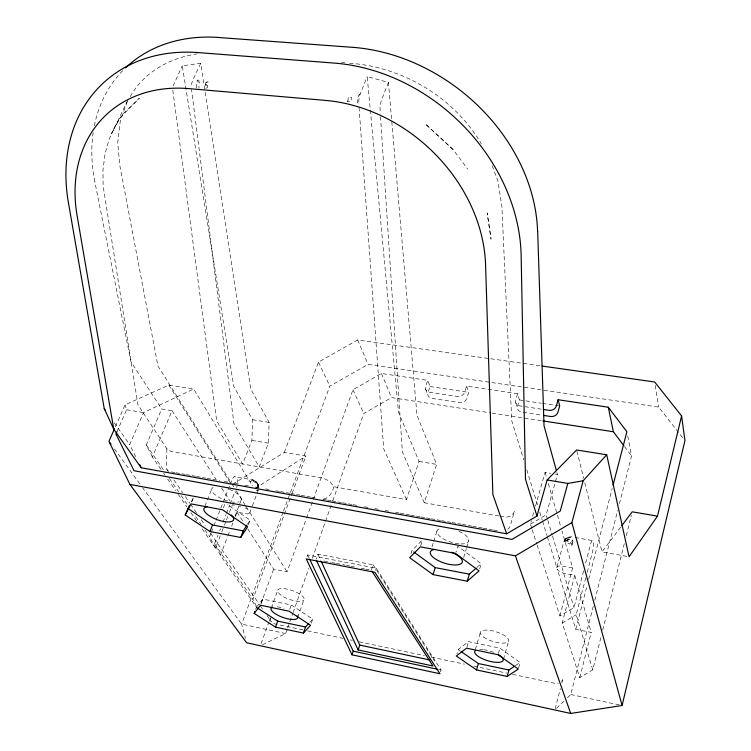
<?xml version="1.0" encoding="UTF-8"?>
<svg xmlns="http://www.w3.org/2000/svg" width="751" height="751" viewBox="0 0 751 751"><rect width="100%" height="100%" fill="white"/><g stroke="black" fill="none" stroke-linecap="round" stroke-linejoin="round"><path stroke-width="0.56" stroke-dasharray="3.75 2.82" d="M172.786 90.195L216.71 421.029L242.629 463.996L251.876 440.368L252.58 419.696L233.721 386.389L182.268 65.778L200.733 63.309L250.778 389.065L269.158 422.419L268.398 443.156L259.245 466.915L233.983 423.902L191.543 89.435M258.532 487.061L257.809 484.019L255.96 482.367L258.053 484.32L258.607 487.164C258.673 483.719 255.931 480.415 252.514 479.842L234.8 476.678M257.518 488.197L257.631 484.977L258.382 485.465L258.053 484.32M258.269 488.694L257.828 490.563L255.659 490.882L256.926 489.812L257.593 490.253M173.106 86.074L182.268 65.778M579.763 677.655L591.225 632.408L575.745 629.319L557.298 569.202A7.21 2.788 16.1 0 0 565.118 573.567L574.778 575.369L562.199 623.039L579.763 677.655L592.764 669.854L601.288 635.74M602.706 630.061L624.278 543.649M626.268 535.698L631.375 515.233M567.418 697.792L570.769 694.534L593.346 605.926M594.801 600.246L617.669 510.492M619.415 503.677L631.572 455.97L627.517 435.026M592.764 669.854L576.186 614.712L585.789 577.782M587.235 572.187L592.473 552.032A7.144 1.446 -80.7 0 0 593.459 543.63A18.137 3.689 -80.6 0 0 592.708 540.729A7.153 1.455 -80.7 0 0 590.511 544.475L584.916 565.869M555.167 708.869L560.406 688.601M561.87 682.969L563.034 678.463A6.721 6.355 -15.6 0 1 561.354 681.401M575.745 629.319L587.207 585.029M588.681 579.35L612.187 488.497M537.153 545.142L559.917 615.942L574.027 607.55L583.743 570.375M559.917 615.942L572.647 567.963L561.945 530.863M556.913 567.212L563.766 541.893C564.94 537.585 569.971 535.82 573.942 537.294M518.622 667.958L520.124 662.485L499.894 648.132L468.511 641.636L458.185 649.531L456.918 653.83M503.499 659.228L508.624 640.913M547.498 519.345L546.155 514.876L557.449 474.435L556.913 472.501M498.345 653.633L499.894 648.132M531.821 528.544L530.403 524.123L531.361 520.743M532.637 516.247L533.914 511.75M535.51 506.127L545.085 472.388L550.708 473.318M475.336 649.493L480.311 632.351M466.915 647.09L468.511 641.636M479.682 568.845L481.203 563.719L457.81 546.221L455.913 552.417M440.499 671.873L441.062 670.005L376.232 568.235L307.666 554.923L306.596 557.927M313.289 499.415L352.989 389.694L381.452 373.491L427.732 380.372L425.676 386.474A5.886 4.872 -20.5 0 0 429.544 392.247L457.397 396.462A5.924 4.928 -19 0 0 464.616 392.313L466.596 386.145L517.608 393.731L519.42 399.936L517.552 406.169A5.98 5.05 -15.4 0 0 521.757 412.092L542.541 415.265M463.686 557.449L466.39 548.53M466.728 547.413L468.755 540.729M517.608 393.731L515.712 399.983A6.017 5.069 -15.4 0 0 519.945 405.925L541.161 409.135M432.013 546.831L433.411 542.4M433.759 541.293L436.904 531.323M466.596 386.145L468.699 392.332L466.737 398.471A5.886 4.919 -19 0 1 459.565 402.592L431.863 398.368A5.848 4.853 -20.4 0 1 428.014 392.604L430.041 386.53L427.732 380.372M420.682 545.827L422.315 540.72M410.938 553.665L411.905 550.652L422.644 539.697M498.927 515.965L424.259 502.757L436.641 464.39L416.965 415.162L391.74 120.958M127.651 100.474L109.233 138.963L105.074 153.645L102.981 169.951L103.103 185.873L137.949 404.836L167.154 449.136L170.768 451.398L323.503 478.209L329.98 481.457L333.829 486.751L406.46 499.603L419.03 461.443L398.528 412.271L367.192 76.602L388.436 82.432L391.637 119.794M375.556 570.281L376.232 568.235M371.341 570.234L373.144 564.827L317.889 554.135L316.002 559.448M311.271 623.217L312.707 619.106L291.247 604.968L262.756 599.082L257.095 606.414M297.725 617.313L303.77 600.19A14.016 4.647 19.6 0 0 287.211 589.113A14.016 4.647 19.6 0 0 281.644 595.599A14.016 4.647 19.6 0 0 303.77 600.19M262.446 644.733L285.652 633.544L287.22 629.122M287.614 628.014L292.712 613.642M293.106 612.534L308.802 568.3M312.341 558.35L332.355 501.95M332.749 500.851L363.747 413.491L391.524 397.617L490.891 412.909M289.773 609.108L291.247 604.968M333.829 486.751C332.421 492.327 328.553 499.603 321.832 499.049L326.441 499.875M271.336 607.963L277.926 589.798M261.113 643.616L268.849 622.232M269.233 621.161L270.782 616.89M247.792 528.864L273.627 569.155L287.089 571.83L306.145 519.166M306.539 518.068L312.895 500.513M127.266 101.535L120.338 120.592L117.729 142.606L119.831 165.614L157.945 365.972L231.242 482.818M255.64 609.352L256.382 607.334M260.926 603.785L273.627 569.155M261.254 603.175L262.756 599.082M256.476 606.31L252.862 599.354L291.717 494.346M292.12 493.257L305.882 456.064L284.357 452.384L232.538 484.273M283.089 512.257L241.615 624.128L245.446 638.378M283.493 511.168L289.999 493.614M290.402 492.515L329.839 386.136L368.131 364.385L658.618 407.08L683.523 438.809M284.357 452.384L318.48 362.123L357.692 339.931L540.983 365.887M248.299 524.94L250.121 520.152L227.149 504.39M249.567 513.149L251.97 506.859M252.374 505.817L258.597 489.23M235.025 516.031L241.052 500.448M257.884 609.333L220.418 555.242L227.497 536.927M227.919 535.857L230.003 530.469M231.665 526.16L232.913 522.931M235.41 516.463L237.081 512.154L245.38 513.712A6.628 2.422 20.6 0 0 249.407 511.769L287.089 571.83M202.207 528.948L215.49 548.127L221.395 532.966M221.817 531.877L223.929 526.46M224.352 525.381L226.032 521.053M226.455 519.964L228.989 513.468M229.412 512.379L232.359 504.803L234.453 505.188M220.418 555.242L214.57 543.884L217.95 535.21M219.649 530.873L220.494 528.704M223.028 522.198L225.985 514.613M226.408 513.534L229.797 504.86M230.219 503.771L235.298 490.769M215.49 548.127L209.623 536.712L210.909 533.445M211.331 532.356L213.481 526.902M213.904 525.813L215.621 521.457M216.044 520.368L229.75 485.484M230.172 484.395L231.89 480.039A6.59 2.741 -79.2 0 1 236.067 477.486A16.7 6.956 -79 0 1 237.269 479.739A6.581 2.732 -79.2 0 1 237.56 482.602M388.436 82.432L381.095 101.235L380.147 106.351A10.289 3.661 -85.2 0 0 380.109 110.341L380.335 113.852M223.347 507.883L225.234 503.076M204.901 506.202L211.923 488.572M360.151 94.1L358.912 94.908A9.472 3.079 -78.8 0 0 357.147 102.333L358.809 103.882A9.566 3.52 -85.4 0 1 360.151 94.1L367.192 76.602M191.768 501.987L193.692 497.218L191.045 502.306M161.024 469.478L152.387 457.012L172.026 410.703L161.69 408.995L130.993 361.794L94.833 181.826M152.387 457.012L146.295 444.967L161.69 408.995M566.17 538.307L565.127 540.795L563.766 541.893L564.677 540.213L565.127 540.795L567.981 540.523L567.155 539.462L565.841 540.157L565.841 539.068L568.254 537.162M135.706 456.683L129.688 444.592L143.582 412.59L193.674 389.018L252.514 486.01M115.391 426.746L125.079 404.827L168.797 385.056L193.674 389.018M116.856 431.909L126.609 409.755L125.079 404.827M200.733 63.309L192.829 80.038A9.19 4.281 -86.6 0 0 191.411 87.482M247.623 524.048L250.121 520.152M130.28 96.607C143.704 72.134 170.12 57.836 197.128 53.894M626.803 556.378L601.992 551.891L620.983 526.733M309.825 622.26L312.707 619.106M556.547 708.371L564.076 701.049M476.969 567.446L481.203 563.719M515.458 665.611L520.124 662.485M255.302 488.385L305.882 456.064M562.199 623.039L576.186 614.712M530.403 524.123L546.155 514.876M252.514 479.842L250.29 481.851L251.876 481.297L251.876 480.471C254.796 480.499 258.316 482.593 257.856 485.916L257.415 483.447L256.438 482.226L256.438 483.146L253.575 481.607L253.575 480.687L251.763 480.096L253.19 480.03M341.376 62.586L344.869 62.849M349.525 63.215C402.883 66.877 454.167 97.499 481.26 143.798M430.041 386.53L468.699 392.332M519.42 399.936L541.283 403.212M542.438 403.39L558.537 405.803M492.055 413.078L541.734 420.729M252.58 419.696L269.158 422.419M555.205 474.059L557.449 474.435M126.609 409.755L143.582 412.59M419.03 461.443L436.641 464.39M251.876 440.368L268.398 443.156M500.072 516.172L504.672 516.979A8.073 7.106 -17.7 0 0 514.473 511.243L510.333 525.493A8.111 7.172 -18.4 0 1 506.587 530.15M575.088 537.5L592.351 540.589M171.463 471.928L174.908 472.548M176.053 472.755L180.653 473.581M181.798 473.787L185.244 474.416M186.389 474.623L190.979 475.449M192.125 475.655L195.57 476.275M196.715 476.481L201.306 477.307M202.46 477.514L205.905 478.134M207.051 478.349L211.641 479.176M212.786 479.382L219.677 480.621M224.267 481.447L230.003 482.489M234.594 483.315L240.339 484.348M244.929 485.174L248.374 485.794M255.256 487.042L258.701 487.662M265.591 488.901L269.036 489.521M275.917 490.769L279.363 491.389M280.508 491.595L285.108 492.421M286.253 492.628L289.698 493.247M290.844 493.454L295.434 494.289M296.579 494.496L300.024 495.116M301.17 495.322L305.77 496.148M306.915 496.355L310.36 496.974M311.505 497.181L316.096 498.016M327.596 500.082L331.06 500.71M332.205 500.917L336.814 501.752M337.969 501.959L341.433 502.579M342.578 502.785L347.187 503.621M348.342 503.827L351.797 504.447M352.951 504.663L357.56 505.489M364.479 506.737L367.934 507.357M374.852 508.605L378.307 509.234M385.225 510.483L388.68 511.102M395.599 512.351L399.053 512.971M400.208 513.177L404.817 514.013M405.972 514.219L409.426 514.848M410.581 515.055L415.19 515.881M416.345 516.087L419.8 516.716M420.954 516.923L425.564 517.758M426.718 517.965L430.173 518.584M431.327 518.791L435.937 519.626M437.091 519.833L440.546 520.452M441.701 520.668L446.31 521.494M447.465 521.701L450.919 522.33M452.074 522.536L456.683 523.363M457.838 523.578L461.292 524.198M462.447 524.405L467.056 525.24M468.211 525.447L471.666 526.066M472.82 526.273L477.429 527.108M478.584 527.315L482.039 527.944M483.193 528.15L487.803 528.976M488.957 529.183L492.412 529.812M493.567 530.018L498.176 530.854M238.63 505.967L240.714 506.352M572.647 567.963L562.903 566.16A7.219 2.797 16.1 0 0 556.923 567.972L547.338 536.749M323.916 560.988L330.684 562.311M331.82 562.527L335.199 563.194M336.335 563.41L345.366 565.165M346.493 565.39L349.882 566.047M351.017 566.273L354.406 566.93M361.175 568.254L364.564 568.911M365.69 569.127L369.079 569.793M303.038 629.901L274.415 623.828A6.374 5.52 -37.7 0 1 270.444 618.411M307.619 630.868L343.104 638.397M349.975 639.861L352.266 640.34M359.138 641.805L424.39 655.642M431.262 657.106L464.456 664.147M473.618 666.09L506.812 673.131M512.539 674.351L554.895 683.335A6.721 6.355 -15.6 0 0 558.368 683.185M285.652 633.544L241.615 624.128L142.624 487.765M570.769 694.534L620.946 705.264M438.781 669.517L441.062 670.005M256.204 481.644L255.209 481.119L257.302 483.071M168.731 471.243L167.501 470.455L166.44 468.192L166.882 447.925L167.154 449.136M458.185 649.531L460.11 650.864M452.937 149.411L425.235 123.802L452.937 149.411L467.76 169.125M624.569 446.657L631.572 455.97M114.434 448.938L139.874 483.973M114.283 422.794L129.688 444.592M163.68 473.318L165.004 475.233M167.661 479.072L175.631 490.581M178.297 494.411L186.924 506.887M190.914 512.642L197.56 522.236M146.295 444.967L165.427 472.679M169.379 478.415L178.616 491.792M181.254 495.622L187.853 505.179M195.767 516.641L201.043 524.292M205.004 530.028L209.623 536.712M214.57 543.884L252.862 599.354M166.722 469.413L168.055 471.346M174.025 480.058L182.662 492.628M185.319 496.495L189.965 503.273M190.632 504.24L196.612 512.942M201.259 519.72L205.239 525.522M210.552 533.257L259.696 604.846M260.362 605.813L263.685 610.647M266.999 615.482L270.989 621.293M172.026 410.703L216.016 479.316M221.676 488.141L229.844 500.879M237.081 512.154L242.751 520.997M373.144 564.827L434.51 660.993M231.862 483.804L233.73 486.779M236.218 490.741L244.91 504.606M245.53 505.592L248.637 510.549A6.637 2.431 20.6 0 0 243.972 507.319M168.797 385.056L231.533 484.883M307.666 554.923L309.168 558.096M318.48 362.123L329.839 386.136M317.889 554.135L320.808 560.481M352.989 389.694L363.747 413.491M406.46 499.603L383.686 448.76L358.978 106.22M424.259 502.757L402.376 451.867L380.41 115.016M357.692 339.931L368.131 364.385M381.452 373.491L391.524 397.617M425.592 389.046L427.929 395.176M492.187 165.671L497.913 181.057L501.856 206.403L511.75 420.785L523.729 459.819M532.177 529.652L536.805 544.034M526.808 469.854L537.763 505.536M539.809 512.22L542.203 520.03M542.551 521.138L547 535.632M547.836 520.462L552.201 534.975M552.539 536.092L574.027 607.55M515.721 402.63L517.561 408.807M545.085 472.388L546.7 478.011M548.324 483.635L560.65 526.367M574.778 575.369L591.225 632.408M576.89 451.116L583.658 478.284M584.785 482.818L601.992 551.891M655.21 385.404L658.618 407.08M258.71 486L258.879 487.615M277.297 606.864A14.1 4.525 19.6 0 1 283.962 608.254M229.468 489.352A15.752 5.839 20.9 0 1 240.62 497.078A15.752 5.839 20.9 0 1 237.598 502.175M234.669 502.278A15.752 5.839 20.9 0 1 232.406 502.053M227.431 500.936A15.752 5.839 20.9 0 1 213.153 487.437M459.002 531.379A16.635 6.487 17.7 0 1 468.802 540.044A16.635 6.487 17.7 0 1 459.79 543.902M458.852 543.837A16.635 6.487 17.7 0 1 439.664 536.261A16.635 6.487 17.7 0 1 441.25 528.225M479.701 649.493A14.889 4.938 17.2 0 1 482.855 649.615M483.719 649.718A14.889 4.938 17.2 0 1 493.867 652.441M237.072 485.944A6.581 2.732 -79.2 0 1 236.565 487.512M94.908 181.826A172.298 133.349 43.2 0 1 93.143 132.617M94.326 125.708A172.298 133.349 43.2 0 1 123.014 70.359M196.443 88.102A9.143 4.468 88 0 1 196.659 81.915L199.372 81.906A9.143 4.403 89.3 0 0 199.043 88.111M207.483 85.745L207.407 87.745L205.342 88.365A9.153 4.234 -87.5 0 1 205.445 84.581L206.253 81.099L208.205 81.953L205.915 82.169L207.755 83.783L205.445 84.581L207.483 85.745M572.882 541.311L572.271 546.578L571.286 545.01L572.159 543.705L569.192 541.696L566.695 540.607L564.808 542.353L567.334 539.866L570.835 538.796L567.334 539.866L567.84 541.011L566.864 542.466L569.69 544.071L570.666 542.616L572.797 542.964L571.764 541.387L572.835 539.931L572.882 541.311M115.513 125.361L111.308 133.781L120.179 117.813L123.821 113.101L139.395 98.174L120.179 117.813L115.513 125.361M565.634 539.077L564.442 541.086L566.967 538.598L570.478 537.528L566.798 537.932L566.967 538.598L565.634 539.077M347.976 100.756L347.169 101.836L351.036 101.207A9.463 3.276 -81.4 0 1 351.515 97.33L348.37 96.87A9.453 3.38 -82.7 0 0 347.976 100.756M198.095 79.906L196.95 80.845L199.672 80.845L198.095 79.906M489.427 227.609L487.155 213.04L491.051 239.147L489.427 227.609M483.484 636.989A14.795 5.069 17.1 0 0 507.779 642.03A14.795 5.069 17.1 0 0 492.168 630.774A14.795 5.069 17.1 0 0 483.484 636.989"/><path stroke-width="1.13" d="M114.471 428.84L108.933 441.363L129.923 484.414L246.628 642.762L570.694 713.45L622.091 705.508L684.95 440.621L681.598 415.923L654.665 381.987L542.138 366.056M536.956 516.05L525.475 479.194L521.147 255.659A181.179 148.848 42.3 0 0 334.477 63.112L198.452 52.608A176.785 139.057 46.6 0 0 68.388 202.498L104.229 408.582L113.786 429.243L141.216 467.77L506.681 533.792L536.956 516.05L547.141 479.973L576.608 449.98L606.705 454.777L629.056 556.782L657.482 516.134L681.598 415.923M613.069 485.09L626.878 431.722L608.291 407.211L558.106 399.748L556.294 406.075A6.064 5.126 -13.6 0 1 548.972 410.318L543.395 409.473M622.091 705.508L571.868 522.63L583.152 480.781L606.705 454.777M583.152 480.781L567.831 483.428L560.237 511.074L511.947 539.415L134.035 470.736L115.926 434.012L116.856 431.909M507.132 676.444L518.321 669.047L498.035 654.731L466.596 648.179L456.279 655.98L476.519 669.93L507.132 676.444L508.925 669.986L514.519 666.24M476.519 669.93L478.359 663.527L461.067 651.53M467.225 581.208L479.072 570.901L455.594 553.449L420.363 546.85L409.642 557.683L433.027 574.599L467.225 581.208L469.347 574.149L476.125 568.188M433.027 574.599L435.204 567.615L413.773 552.013M371.97 571.211L432.998 665.977L358.161 649.953L359.757 645.081L321.297 561.532M352.003 654.797L306.239 558.922L374.871 572.318L439.945 673.75L352.003 654.797L353.214 651.145L309.665 559.148M254.899 611.37L254.157 613.389L275.533 627.141L303.395 633.074L305.516 626.991L308.389 623.837M275.533 627.141L277.692 621.115L257.358 607.963M189.459 505.367L185.206 514.989L209.951 531.52L240.724 537.472L243.249 530.873L246.995 525.024M209.951 531.52L212.524 524.987L187.863 508.418M185.206 514.989L190.998 503.893L222.596 509.816L247.567 526.855L240.724 537.472M621.687 525.794L632.229 511.816L657.482 516.134M254.157 613.389L260.494 605.222L289.041 611.173L310.557 625.273L303.395 633.074M129.923 484.414L515.411 555.843L571.868 522.63M219.114 37.55L352.595 47.322A176.382 142.502 38.9 0 1 537.575 231.177M543.696 415.434L550.624 416.495A6.027 5.107 -13.5 0 0 557.89 412.28L559.692 405.981L558.106 399.748M542.889 420.907L613.379 431.75L623.874 445.719M547.141 479.973L567.831 483.428M212.524 524.987L243.249 530.873M435.204 567.615L469.347 574.149M277.692 621.115L305.516 626.991M478.359 663.527L508.925 669.986M359.757 645.081L429.976 660.026M353.214 651.145L437.645 669.272M109.618 442.311L110.998 444.198M104.229 408.582L105.572 410.478M139.714 464.747L141.216 467.77M316.5 560.499L358.161 649.953M515.411 555.843L570.694 713.45M506.681 533.792L492.881 494.58L485.568 264.821A156.048 127.191 42.2 0 0 325.446 100.399L188.98 88.627A152.2 118.742 46.3 0 0 77.1 215.631L113.786 429.243M556.388 470.567L544.034 425.789L537.669 231.186M608.291 407.211L613.379 431.75M231.242 514.933A15.865 5.698 20.9 0 1 228.126 521.954A15.865 5.698 20.9 0 1 208.008 514.876A15.865 5.698 20.9 0 1 207.436 506.55M297.199 615.867A14.1 4.525 19.6 0 1 283.005 617.463A14.1 4.525 19.6 0 1 272.557 607.183M451.464 552.229A16.747 6.327 17.8 0 1 460.645 563.945A16.747 6.327 17.8 0 1 437.082 559.983A16.747 6.327 17.8 0 1 434.594 549.385M498.195 654.515A14.889 4.938 17.2 0 1 500.908 662.016A14.889 4.938 17.2 0 1 482.593 658.805A14.889 4.938 17.2 0 1 475.486 650.535M125.511 67.9A172.298 133.349 43.2 0 1 219.095 37.466"/></g></svg>
